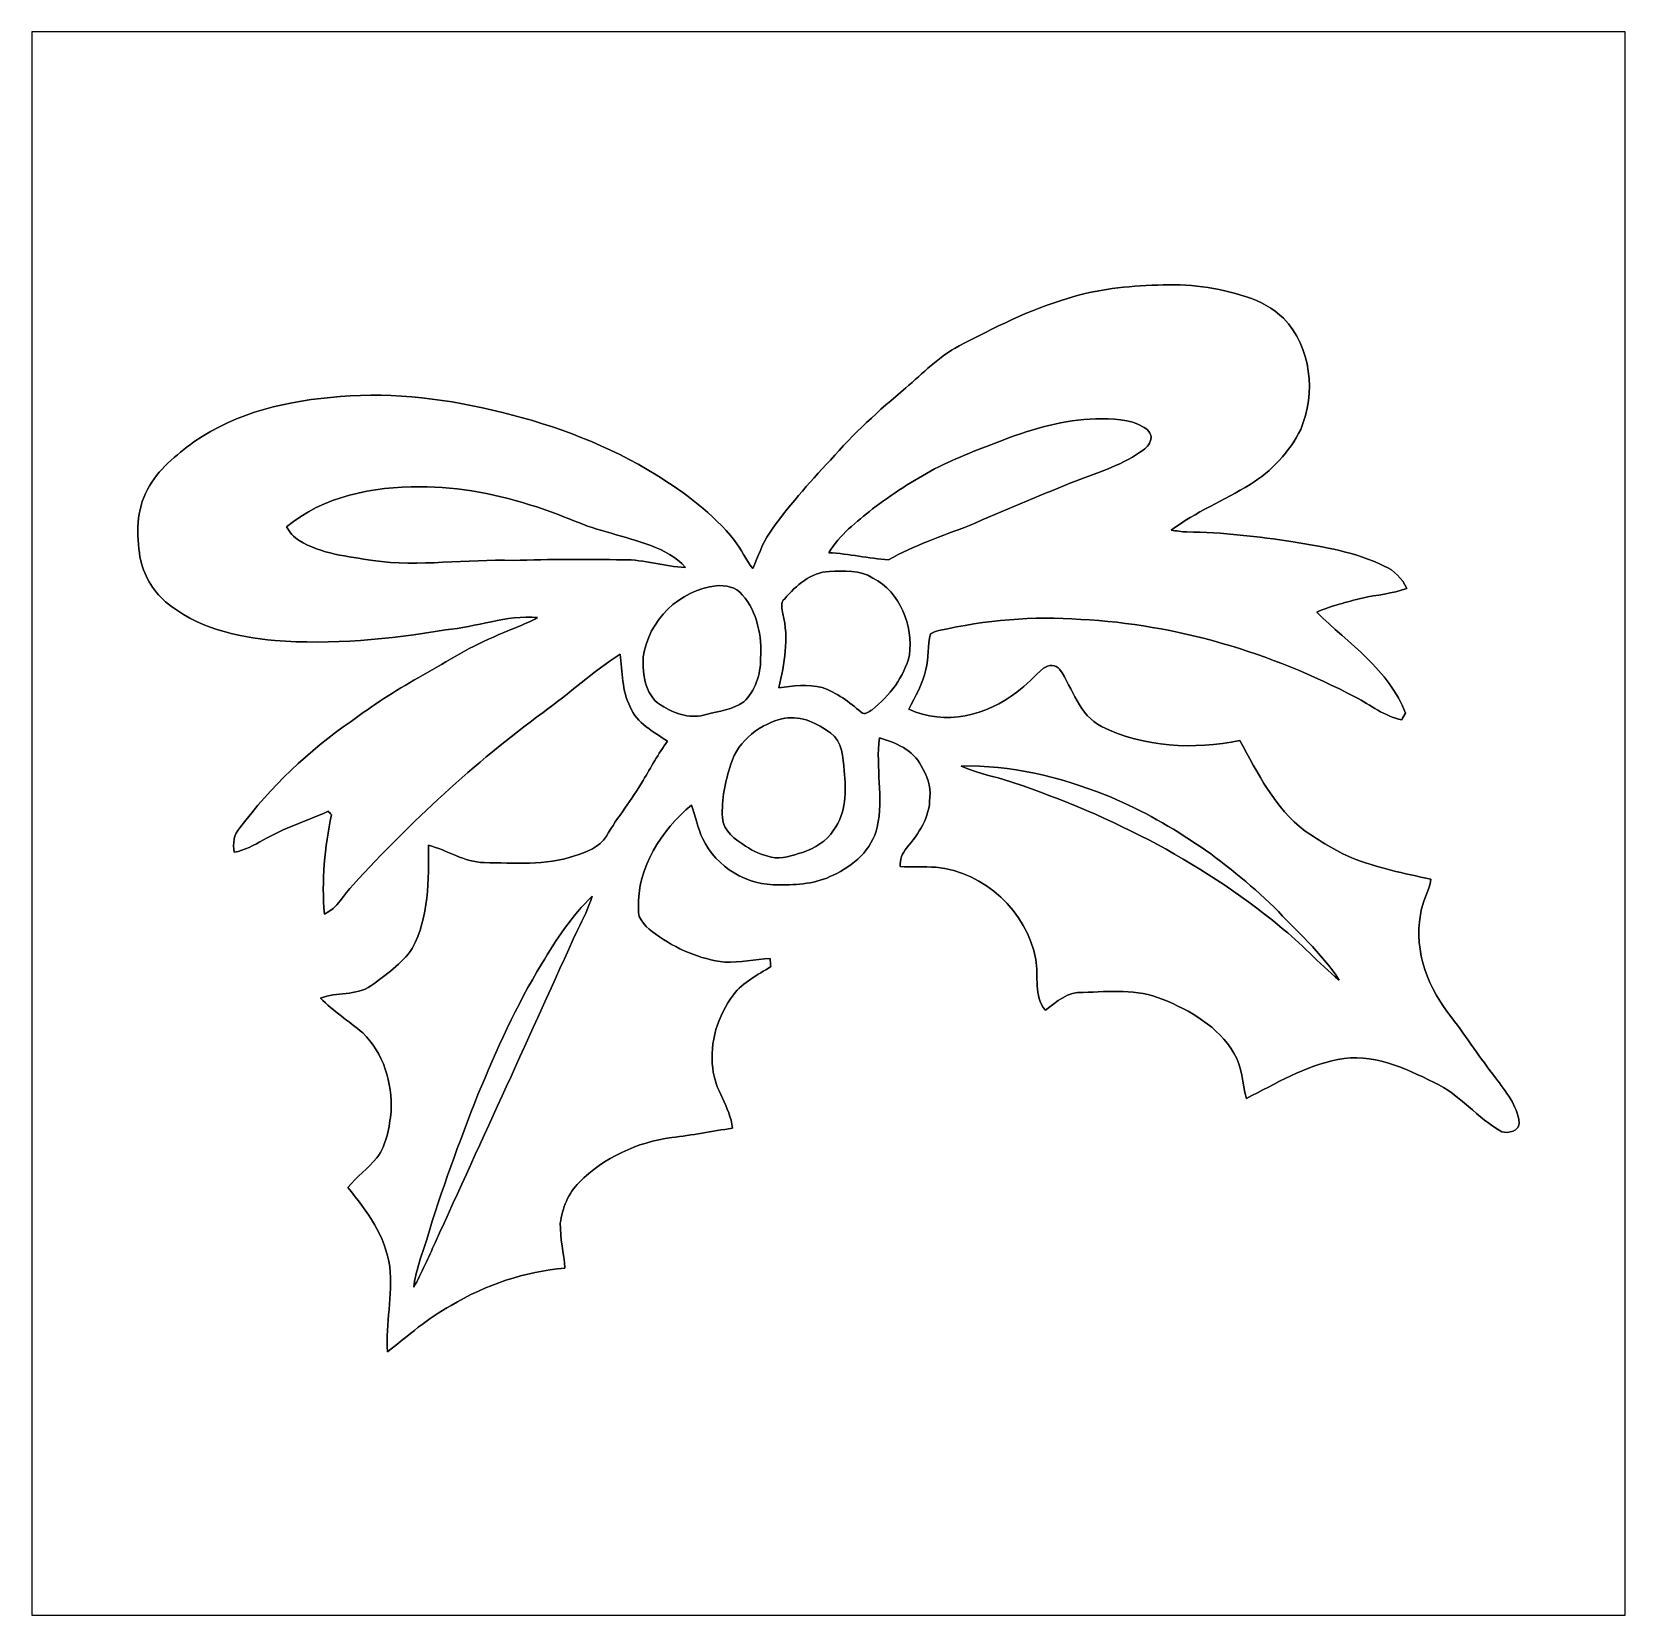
# Model space of a CAD drawing. Header units: centimetres. Extents: x -16.8 to 16.8, y -16.7 to 16.7.
import ezdxf

# ---------------------------------------------------------------- set-up
doc = ezdxf.new("R2010")
doc.units = ezdxf.units.CM
doc.header["$MEASUREMENT"] = 0
doc.layers.add('Layer 1', color=7, linetype='Continuous')

msp = doc.modelspace()

# ---------------------------------------------------------------- linework, layer by layer
at = {"layer": 'Layer 1', "color": 7}
for points, knots in [([(-16.77458, 16.66875), (-16.77458, 16.66875), (16.77458, 16.66875), (16.77458, 16.66875), (16.77458, 16.66875), (16.77458, 16.66875), (16.77458, -16.66875), (16.77458, -16.66875), (16.77458, -16.66875), (16.77458, -16.66875), (-16.77458, -16.66875), (-16.77458, -16.66875), (-16.77458, -16.66875), (-16.77458, -16.66875), (-16.77458, 16.66875), (-16.77458, 16.66875), (-16.77458, 16.66875), (-16.77458, 16.66875), (-16.77458, 16.66875), (-16.77458, 16.66875)], [0, 0, 0, 0, 0.16666667, 0.16666667, 0.16666667, 0.16666667, 0.33333333, 0.33333333, 0.33333333, 0.33333333, 0.5, 0.5, 0.5, 0.5, 0.66666667, 0.66666667, 0.66666667, 0.66666667, 1, 1, 1, 1]), ([(5.02991, 11.05323), (4.22981, 10.81899), (3.48474, 10.43834), (2.74849, 10.05522), (2.74849, 10.05522), (2.32269, 9.83015), (1.98684, 9.48055), (1.62489, 9.17081), (1.62489, 9.17081), (1.06362, 8.70021), (0.52035, 8.2042), (0.03916, 7.65104), (0.03916, 7.65104), (-0.41557, 7.16174), (-0.86572, 6.66433), (-1.24389, 6.11258), (-1.24389, 6.11258), (-1.40229, 5.88574), (-1.47743, 5.61799), (-1.59456, 5.37069), (-1.59456, 5.37069), (-1.74343, 5.55272), (-1.83233, 5.77674), (-1.97944, 5.96053), (-1.97944, 5.96053), (-2.43099, 6.52462), (-3.02084, 6.96031), (-3.62726, 7.34413), (-3.62726, 7.34413), (-4.62633, 7.95267), (-5.73123, 8.37741), (-6.86541, 8.65505), (-6.86541, 8.65505), (-7.97983, 8.9348), (-9.13624, 9.08403), (-10.28524, 8.98807), (-10.28524, 8.98807), (-11.3605, 8.91328), (-12.46611, 8.66069), (-13.36146, 8.03416), (-13.36146, 8.03416), (-13.73505, 7.75406), (-14.12346, 7.45984), (-14.33971, 7.03404), (-14.33971, 7.03404), (-14.57854, 6.60012), (-14.57325, 6.08295), (-14.49846, 5.6067), (-14.49846, 5.6067), (-14.42297, 5.24792), (-14.24481, 4.90467), (-13.95836, 4.66901), (-13.95836, 4.66901), (-13.32195, 4.12821), (-12.47599, 3.92324), (-11.66107, 3.85304), (-11.66107, 3.85304), (-10.45774, 3.76132), (-9.24983, 3.87879), (-8.06274, 4.0767), (-8.06274, 4.0767), (-7.41221, 4.13067), (-6.78603, 4.39596), (-6.12669, 4.33529), (-6.12669, 4.33529), (-6.42479, 4.17301), (-6.7504, 4.06929), (-7.05626, 3.92324), (-7.05626, 3.92324), (-7.61294, 3.69429), (-8.11424, 3.35633), (-8.63953, 3.06705), (-8.63953, 3.06705), (-9.12989, 2.79294), (-9.59944, 2.48356), (-10.05099, 2.15018), (-10.05099, 2.15018), (-10.94705, 1.53635), (-11.74291, 0.77576), (-12.39449, -0.09278), (-12.39449, -0.09278), (-12.53278, -0.22895), (-12.54125, -0.42651), (-12.5162, -0.60572), (-12.5162, -0.60572), (-12.29395, -0.56303), (-12.09252, -0.45896), (-11.89955, -0.34608), (-11.89955, -0.34608), (-11.46845, -0.09384), (-10.98691, 0.04692), (-10.53641, 0.25788), (-10.53641, 0.25788), (-10.51313, 0.23424), (-10.48985, 0.21026), (-10.46621, 0.18591), (-10.46621, 0.18591), (-10.61014, -0.5013), (-10.67682, -1.2065), (-10.61508, -1.90818), (-10.61508, -1.90818), (-10.34239, -1.78259), (-10.20798, -1.49013), (-10.00443, -1.28446), (-10.00443, -1.28446), (-8.78699, 0.04092), (-7.46442, 1.276), (-6.00922, 2.33786), (-6.00922, 2.33786), (-5.46065, 2.7365), (-4.95794, 3.19723), (-4.38714, 3.56517), (-4.38714, 3.56517), (-4.33458, 3.19264), (-4.35434, 2.79506), (-4.17618, 2.45357), (-4.17618, 2.45357), (-4.03648, 2.10855), (-3.68159, 1.93322), (-3.39302, 1.73143), (-3.39302, 1.73143), (-3.58352, 1.46897), (-3.73803, 1.18392), (-3.90349, 0.90593), (-3.90349, 0.90593), (-4.13844, 0.5013), (-4.44041, 0.14041), (-4.67536, -0.26458), (-4.67536, -0.26458), (-4.81859, -0.50694), (-5.09905, -0.59443), (-5.34846, -0.68333), (-5.34846, -0.68333), (-5.96053, -0.88583), (-6.61529, -0.83538), (-7.24923, -0.82233), (-7.24923, -0.82233), (-7.66974, -0.8195), (-8.02534, -0.55845), (-8.42328, -0.45826), (-8.42328, -0.45826), (-8.41622, -1.19204), (-8.41058, -1.96568), (-8.76371, -2.63243), (-8.76371, -2.63243), (-8.99054, -2.95592), (-9.32074, -3.18805), (-9.63507, -3.41877), (-9.63507, -3.41877), (-9.95151, -3.63537), (-10.35579, -3.53942), (-10.69693, -3.677), (-10.69693, -3.677), (-10.4267, -3.95182), (-10.09932, -4.16031), (-9.80793, -4.41113), (-9.80793, -4.41113), (-9.36766, -4.83094), (-9.18104, -5.46488), (-9.21138, -6.06107), (-9.21138, -6.06107), (-9.24631, -6.39974), (-9.29993, -6.75605), (-9.50771, -7.03792), (-9.50771, -7.03792), (-9.69539, -7.26369), (-9.93493, -7.44008), (-10.12225, -7.66692), (-10.12225, -7.66692), (-9.71832, -8.15305), (-9.32709, -8.69386), (-9.2396, -9.33626), (-9.2396, -9.33626), (-9.16975, -9.93387), (-9.32886, -10.52689), (-9.28758, -11.12555), (-9.28758, -11.12555), (-8.85155, -10.78724), (-8.43844, -10.41082), (-7.94773, -10.14942), (-7.94773, -10.14942), (-7.21995, -9.71268), (-6.39657, -9.43116), (-5.54849, -9.36484), (-5.54849, -9.36484), (-5.57248, -9.0484), (-5.65644, -8.73725), (-5.64691, -8.41869), (-5.64691, -8.41869), (-5.60599, -8.10119), (-5.48111, -7.78369), (-5.24828, -7.55791), (-5.24828, -7.55791), (-4.73181, -7.03439), (-4.02625, -6.70877), (-3.29988, -6.61388), (-3.29988, -6.61388), (-2.87302, -6.56167), (-2.44969, -6.483), (-2.02494, -6.41421), (-2.02494, -6.41421), (-2.06446, -5.96089), (-2.40242, -5.60634), (-2.43664, -5.15408), (-2.43664, -5.15408), (-2.51001, -4.60551), (-2.32974, -4.04601), (-2.00096, -3.60821), (-2.00096, -3.60821), (-1.80093, -3.33798), (-1.48943, -3.19158), (-1.21497, -3.01237), (-1.21497, -3.01237), (-1.22061, -2.95522), (-1.2259, -2.89807), (-1.23155, -2.84162), (-1.23155, -2.84162), (-1.5494, -2.85538), (-1.86302, -2.92876), (-2.18158, -2.92312), (-2.18158, -2.92312), (-2.70651, -2.85679), (-3.20957, -2.63878), (-3.63855, -2.33257), (-3.63855, -2.33257), (-3.81459, -2.19957), (-4.03366, -2.03412), (-4.00226, -1.78082), (-4.00226, -1.78082), (-4.02802, -0.92569), (-3.51861, -0.14605), (-2.88749, 0.38911), (-2.88749, 0.38911), (-2.79576, 0.15628), (-2.75802, -0.0956), (-2.64936, -0.32209), (-2.64936, -0.32209), (-2.3622, -0.91793), (-1.70462, -1.31974), (-1.04105, -1.28905), (-1.04105, -1.28905), (-0.65546, -1.30034), (-0.25294, -1.26718), (0.09525, -1.08691), (0.09525, -1.08691), (0.52493, -0.89747), (0.91581, -0.54681), (1.02658, -0.0762), (1.02658, -0.0762), (1.16205, 0.54187), (0.99025, 1.17863), (1.07209, 1.80305), (1.07209, 1.80305), (1.41358, 1.70533), (1.78223, 1.54869), (1.95298, 1.21426), (1.95298, 1.21426), (2.07327, 1.01529), (2.16429, 0.78564), (2.13113, 0.54786), (2.13113, 0.54786), (2.14066, 0.13476), (1.89724, -0.21414), (1.64571, -0.51611), (1.64571, -0.51611), (1.54975, -0.62265), (1.5053, -0.76306), (1.50989, -0.90523), (1.50989, -0.90523), (1.75966, -0.92251), (2.00978, -0.90488), (2.25989, -0.92146), (2.25989, -0.92146), (3.28401, -1.02094), (4.17936, -1.85279), (4.36598, -2.86244), (4.36598, -2.86244), (4.42277, -3.21592), (4.31765, -3.63079), (4.566, -3.92889), (4.566, -3.92889), (4.81083, -3.76167), (5.0359, -3.5246), (5.36257, -3.55671), (5.36257, -3.55671), (5.91679, -3.53836), (6.50275, -3.47804), (7.02733, -3.69888), (7.02733, -3.69888), (7.61541, -3.93383), (8.20491, -4.27567), (8.53722, -4.83517), (8.53722, -4.83517), (8.71396, -5.12269), (8.71361, -5.46982), (8.79828, -5.78803), (8.79828, -5.78803), (9.42411, -5.48146), (10.02912, -5.09834), (10.72656, -4.97205), (10.72656, -4.97205), (11.44023, -4.81436), (12.12779, -5.1502), (12.75292, -5.45112), (12.75292, -5.45112), (13.29302, -5.70724), (13.66026, -6.20571), (14.17955, -6.49146), (14.17955, -6.49146), (14.3062, -6.53239), (14.55561, -6.47771), (14.54538, -6.30167), (14.54538, -6.30167), (14.50375, -5.93443), (14.25504, -5.64233), (14.0462, -5.35552), (14.0462, -5.35552), (13.7227, -4.94559), (13.44366, -4.50286), (13.12474, -4.09011), (13.12474, -4.09011), (12.64356, -3.48827), (12.31724, -2.70193), (12.46576, -1.92158), (12.46576, -1.92158), (12.49292, -1.6577), (12.64602, -1.43193), (12.68554, -1.17158), (12.68554, -1.17158), (12.1225, -1.05728), (11.55947, -0.92851), (11.02078, -0.72602), (11.02078, -0.72602), (10.67188, -0.57644), (10.34909, -0.37042), (10.03582, -0.15804), (10.03582, -0.15804), (9.39271, 0.3235), (9.04099, 1.06362), (8.66034, 1.74801), (8.66034, 1.74801), (7.69161, 1.55328), (6.64245, 1.59949), (5.74604, 2.04294), (5.74604, 2.04294), (5.27614, 2.28247), (5.14738, 2.84374), (4.86763, 3.24626), (4.86763, 3.24626), (4.78825, 3.3528), (4.62456, 3.35104), (4.52896, 3.26778), (4.52896, 3.26778), (4.3367, 3.10762), (4.17054, 2.91782), (3.96875, 2.7686), (3.96875, 2.7686), (3.33728, 2.27542), (2.44722, 2.04788), (1.69298, 2.40665), (1.69298, 2.40665), (1.82316, 2.6797), (1.99355, 2.9404), (2.04964, 3.24238), (2.04964, 3.24238), (2.11737, 3.48756), (2.07433, 3.74932), (2.14736, 3.99203), (2.14736, 3.99203), (2.19745, 4.0326), (2.26236, 4.04636), (2.32375, 4.06224), (2.32375, 4.06224), (3.30306, 4.28025), (4.31236, 4.37409), (5.31424, 4.29789), (5.31424, 4.29789), (7.33249, 4.19382), (9.30945, 3.6001), (11.09345, 2.6603), (11.09345, 2.6603), (11.41589, 2.49696), (11.70552, 2.25354), (12.06959, 2.18546), (12.06959, 2.18546), (12.0964, 2.23132), (12.12356, 2.27718), (12.15143, 2.32269), (12.15143, 2.32269), (11.80606, 3.23709), (10.94493, 3.78601), (10.28347, 4.44923), (10.28347, 4.44923), (10.58651, 4.58893), (10.91424, 4.66161), (11.23562, 4.74627), (11.23562, 4.74627), (11.54889, 4.81471), (11.87309, 4.83658), (12.17542, 4.95124), (12.17542, 4.95124), (12.08334, 5.16361), (11.91331, 5.3273), (11.70164, 5.42114), (11.70164, 5.42114), (11.10262, 5.71359), (10.43517, 5.82189), (9.78429, 5.93407), (9.78429, 5.93407), (9.0424, 6.03814), (8.29663, 6.13375), (7.54662, 6.13974), (7.54662, 6.13974), (7.4362, 6.1401), (7.31873, 6.16444), (7.21289, 6.17573), (7.21289, 6.17573), (7.73007, 6.55602), (8.33014, 6.80544), (8.87659, 7.13916), (8.87659, 7.13916), (9.3285, 7.41927), (9.70668, 7.81967), (9.94234, 8.29769), (9.94234, 8.29769), (10.26795, 9.05686), (10.166, 10.03053), (9.57933, 10.63766), (9.57933, 10.63766), (9.35884, 10.84721), (9.08861, 11.00279), (8.79863, 11.09274), (8.79863, 11.09274), (8.19785, 11.28712), (7.56179, 11.36756), (6.93138, 11.33863), (6.93138, 11.33863), (6.29073, 11.31358), (5.64197, 11.25573), (5.02991, 11.05323)], [0, 0, 0, 0, 0.00900901, 0.00900901, 0.00900901, 0.00900901, 0.01801802, 0.01801802, 0.01801802, 0.01801802, 0.02702703, 0.02702703, 0.02702703, 0.02702703, 0.03603604, 0.03603604, 0.03603604, 0.03603604, 0.04504505, 0.04504505, 0.04504505, 0.04504505, 0.05405405, 0.05405405, 0.05405405, 0.05405405, 0.06306306, 0.06306306, 0.06306306, 0.06306306, 0.07207207, 0.07207207, 0.07207207, 0.07207207, 0.08108108, 0.08108108, 0.08108108, 0.08108108, 0.09009009, 0.09009009, 0.09009009, 0.09009009, 0.0990991, 0.0990991, 0.0990991, 0.0990991, 0.10810811, 0.10810811, 0.10810811, 0.10810811, 0.11711712, 0.11711712, 0.11711712, 0.11711712, 0.12612613, 0.12612613, 0.12612613, 0.12612613, 0.13513514, 0.13513514, 0.13513514, 0.13513514, 0.14414414, 0.14414414, 0.14414414, 0.14414414, 0.15315315, 0.15315315, 0.15315315, 0.15315315, 0.16216216, 0.16216216, 0.16216216, 0.16216216, 0.17117117, 0.17117117, 0.17117117, 0.17117117, 0.18018018, 0.18018018, 0.18018018, 0.18018018, 0.18918919, 0.18918919, 0.18918919, 0.18918919, 0.1981982, 0.1981982, 0.1981982, 0.1981982, 0.20720721, 0.20720721, 0.20720721, 0.20720721, 0.21621622, 0.21621622, 0.21621622, 0.21621622, 0.22522523, 0.22522523, 0.22522523, 0.22522523, 0.23423423, 0.23423423, 0.23423423, 0.23423423, 0.24324324, 0.24324324, 0.24324324, 0.24324324, 0.25225225, 0.25225225, 0.25225225, 0.25225225, 0.26126126, 0.26126126, 0.26126126, 0.26126126, 0.27027027, 0.27027027, 0.27027027, 0.27027027, 0.27927928, 0.27927928, 0.27927928, 0.27927928, 0.28828829, 0.28828829, 0.28828829, 0.28828829, 0.2972973, 0.2972973, 0.2972973, 0.2972973, 0.30630631, 0.30630631, 0.30630631, 0.30630631, 0.31531532, 0.31531532, 0.31531532, 0.31531532, 0.32432432, 0.32432432, 0.32432432, 0.32432432, 0.33333333, 0.33333333, 0.33333333, 0.33333333, 0.34234234, 0.34234234, 0.34234234, 0.34234234, 0.35135135, 0.35135135, 0.35135135, 0.35135135, 0.36036036, 0.36036036, 0.36036036, 0.36036036, 0.36936937, 0.36936937, 0.36936937, 0.36936937, 0.37837838, 0.37837838, 0.37837838, 0.37837838, 0.38738739, 0.38738739, 0.38738739, 0.38738739, 0.3963964, 0.3963964, 0.3963964, 0.3963964, 0.40540541, 0.40540541, 0.40540541, 0.40540541, 0.41441441, 0.41441441, 0.41441441, 0.41441441, 0.42342342, 0.42342342, 0.42342342, 0.42342342, 0.43243243, 0.43243243, 0.43243243, 0.43243243, 0.44144144, 0.44144144, 0.44144144, 0.44144144, 0.45045045, 0.45045045, 0.45045045, 0.45045045, 0.45945946, 0.45945946, 0.45945946, 0.45945946, 0.46846847, 0.46846847, 0.46846847, 0.46846847, 0.47747748, 0.47747748, 0.47747748, 0.47747748, 0.48648649, 0.48648649, 0.48648649, 0.48648649, 0.4954955, 0.4954955, 0.4954955, 0.4954955, 0.5045045, 0.5045045, 0.5045045, 0.5045045, 0.51351351, 0.51351351, 0.51351351, 0.51351351, 0.52252252, 0.52252252, 0.52252252, 0.52252252, 0.53153153, 0.53153153, 0.53153153, 0.53153153, 0.54054054, 0.54054054, 0.54054054, 0.54054054, 0.54954955, 0.54954955, 0.54954955, 0.54954955, 0.55855856, 0.55855856, 0.55855856, 0.55855856, 0.56756757, 0.56756757, 0.56756757, 0.56756757, 0.57657658, 0.57657658, 0.57657658, 0.57657658, 0.58558559, 0.58558559, 0.58558559, 0.58558559, 0.59459459, 0.59459459, 0.59459459, 0.59459459, 0.6036036, 0.6036036, 0.6036036, 0.6036036, 0.61261261, 0.61261261, 0.61261261, 0.61261261, 0.62162162, 0.62162162, 0.62162162, 0.62162162, 0.63063063, 0.63063063, 0.63063063, 0.63063063, 0.63963964, 0.63963964, 0.63963964, 0.63963964, 0.64864865, 0.64864865, 0.64864865, 0.64864865, 0.65765766, 0.65765766, 0.65765766, 0.65765766, 0.66666667, 0.66666667, 0.66666667, 0.66666667, 0.67567568, 0.67567568, 0.67567568, 0.67567568, 0.68468468, 0.68468468, 0.68468468, 0.68468468, 0.69369369, 0.69369369, 0.69369369, 0.69369369, 0.7027027, 0.7027027, 0.7027027, 0.7027027, 0.71171171, 0.71171171, 0.71171171, 0.71171171, 0.72072072, 0.72072072, 0.72072072, 0.72072072, 0.72972973, 0.72972973, 0.72972973, 0.72972973, 0.73873874, 0.73873874, 0.73873874, 0.73873874, 0.74774775, 0.74774775, 0.74774775, 0.74774775, 0.75675676, 0.75675676, 0.75675676, 0.75675676, 0.76576577, 0.76576577, 0.76576577, 0.76576577, 0.77477477, 0.77477477, 0.77477477, 0.77477477, 0.78378378, 0.78378378, 0.78378378, 0.78378378, 0.79279279, 0.79279279, 0.79279279, 0.79279279, 0.8018018, 0.8018018, 0.8018018, 0.8018018, 0.81081081, 0.81081081, 0.81081081, 0.81081081, 0.81981982, 0.81981982, 0.81981982, 0.81981982, 0.82882883, 0.82882883, 0.82882883, 0.82882883, 0.83783784, 0.83783784, 0.83783784, 0.83783784, 0.84684685, 0.84684685, 0.84684685, 0.84684685, 0.85585586, 0.85585586, 0.85585586, 0.85585586, 0.86486486, 0.86486486, 0.86486486, 0.86486486, 0.87387387, 0.87387387, 0.87387387, 0.87387387, 0.88288288, 0.88288288, 0.88288288, 0.88288288, 0.89189189, 0.89189189, 0.89189189, 0.89189189, 0.9009009, 0.9009009, 0.9009009, 0.9009009, 0.90990991, 0.90990991, 0.90990991, 0.90990991, 0.91891892, 0.91891892, 0.91891892, 0.91891892, 0.92792793, 0.92792793, 0.92792793, 0.92792793, 0.93693694, 0.93693694, 0.93693694, 0.93693694, 0.94594595, 0.94594595, 0.94594595, 0.94594595, 0.95495495, 0.95495495, 0.95495495, 0.95495495, 0.96396396, 0.96396396, 0.96396396, 0.96396396, 0.97297297, 0.97297297, 0.97297297, 0.97297297, 0.98198198, 0.98198198, 0.98198198, 0.98198198, 1, 1, 1, 1]), ([(3.69464, 8.08143), (4.31377, 8.31603), (4.9597, 8.50582), (5.62645, 8.51994), (5.62645, 8.51994), (5.96971, 8.52417), (6.34259, 8.5284), (6.64527, 8.33931), (6.64527, 8.33931), (6.74864, 8.28463), (6.82942, 8.1661), (6.77439, 8.04192), (6.77439, 8.04192), (6.73453, 7.94773), (6.65374, 7.87894), (6.57049, 7.8232), (6.57049, 7.8232), (6.12528, 7.51911), (5.60211, 7.36671), (5.10505, 7.17127), (5.10505, 7.17127), (4.38891, 6.88199), (3.67489, 6.58777), (2.96898, 6.27451), (2.96898, 6.27451), (2.39219, 6.05508), (1.80693, 5.85329), (1.26506, 5.55484), (1.26506, 5.55484), (0.84526, 5.57636), (0.42898, 5.68113), (0.00529, 5.70124), (0.00529, 5.70124), (0.22966, 6.08083), (0.59055, 6.34929), (0.92639, 6.6234), (0.92639, 6.6234), (1.33809, 6.93843), (1.77835, 7.21572), (2.23097, 7.46795), (2.23097, 7.46795), (2.70334, 7.70749), (3.20181, 7.88987), (3.69464, 8.08143)], [0, 0, 0, 0, 0.08333333, 0.08333333, 0.08333333, 0.08333333, 0.16666667, 0.16666667, 0.16666667, 0.16666667, 0.25, 0.25, 0.25, 0.25, 0.33333333, 0.33333333, 0.33333333, 0.33333333, 0.41666667, 0.41666667, 0.41666667, 0.41666667, 0.5, 0.5, 0.5, 0.5, 0.58333333, 0.58333333, 0.58333333, 0.58333333, 0.66666667, 0.66666667, 0.66666667, 0.66666667, 0.75, 0.75, 0.75, 0.75, 0.83333333, 0.83333333, 0.83333333, 0.83333333, 1, 1, 1, 1]), ([(-11.41307, 6.24417), (-10.63413, 6.89046), (-9.59344, 7.10001), (-8.6046, 7.08625), (-8.6046, 7.08625), (-7.7664, 7.10353), (-6.93773, 6.92397), (-6.14468, 6.66574), (-6.14468, 6.66574), (-5.6134, 6.50134), (-5.11739, 6.23852), (-4.57306, 6.11329), (-4.57306, 6.11329), (-4.03543, 5.93654), (-3.41242, 5.83494), (-3.01413, 5.39291), (-3.01413, 5.39291), (-3.45475, 5.40632), (-3.87809, 5.55907), (-4.32082, 5.55308), (-4.32082, 5.55308), (-5.09341, 5.56295), (-5.86669, 5.56366), (-6.63893, 5.54038), (-6.63893, 5.54038), (-7.62423, 5.57177), (-8.61131, 5.40067), (-9.5945, 5.53649), (-9.5945, 5.53649), (-10.12084, 5.62434), (-10.68246, 5.67302), (-11.14672, 5.96124), (-11.14672, 5.96124), (-11.26031, 6.02827), (-11.34569, 6.13269), (-11.41307, 6.24417)], [0, 0, 0, 0, 0.1, 0.1, 0.1, 0.1, 0.2, 0.2, 0.2, 0.2, 0.3, 0.3, 0.3, 0.3, 0.4, 0.4, 0.4, 0.4, 0.5, 0.5, 0.5, 0.5, 0.6, 0.6, 0.6, 0.6, 0.7, 0.7, 0.7, 0.7, 0.8, 0.8, 0.8, 0.8, 1, 1, 1, 1]), ([(-0.92251, 4.73251), (-0.68404, 5.01156), (-0.36936, 5.29202), (0.01799, 5.30613), (0.01799, 5.30613), (0.3235, 5.31601), (0.6664, 5.3467), (0.93557, 5.1689), (0.93557, 5.1689), (1.51236, 4.8701), (1.77941, 4.17089), (1.70392, 3.55), (1.70392, 3.55), (1.59667, 3.08469), (1.28658, 2.68746), (0.91652, 2.39677), (0.91652, 2.39677), (0.85302, 2.35021), (0.762, 2.27718), (0.68686, 2.34527), (0.68686, 2.34527), (0.4378, 2.55305), (0.17674, 2.76049), (-0.13617, 2.86244), (-0.13617, 2.86244), (-0.43533, 2.9464), (-0.74648, 2.89172), (-1.0481, 2.85891), (-1.0481, 2.85891), (-0.92604, 3.36479), (-0.8322, 3.89643), (-0.95814, 4.41149), (-0.95814, 4.41149), (-0.9779, 4.51908), (-1.02447, 4.64891), (-0.92251, 4.73251)], [0, 0, 0, 0, 0.1, 0.1, 0.1, 0.1, 0.2, 0.2, 0.2, 0.2, 0.3, 0.3, 0.3, 0.3, 0.4, 0.4, 0.4, 0.4, 0.5, 0.5, 0.5, 0.5, 0.6, 0.6, 0.6, 0.6, 0.7, 0.7, 0.7, 0.7, 0.8, 0.8, 0.8, 0.8, 1, 1, 1, 1]), ([(-2.36714, 5.00486), (-2.17064, 5.02391), (-1.94486, 4.9784), (-1.81539, 4.81753), (-1.81539, 4.81753), (-1.49613, 4.45241), (-1.40123, 3.94617), (-1.4284, 3.47451), (-1.4284, 3.47451), (-1.42875, 3.14149), (-1.53952, 2.79365), (-1.78435, 2.55976), (-1.78435, 2.55976), (-2.01824, 2.40101), (-2.30576, 2.36467), (-2.57422, 2.29588), (-2.57422, 2.29588), (-2.87867, 2.19675), (-3.20746, 2.29658), (-3.47063, 2.45816), (-3.47063, 2.45816), (-3.85163, 2.64866), (-3.92536, 3.12914), (-3.89996, 3.5112), (-3.89996, 3.5112), (-3.79624, 4.27284), (-3.13126, 4.9216), (-2.36714, 5.00486)], [0, 0, 0, 0, 0.125, 0.125, 0.125, 0.125, 0.25, 0.25, 0.25, 0.25, 0.375, 0.375, 0.375, 0.375, 0.5, 0.5, 0.5, 0.5, 0.625, 0.625, 0.625, 0.625, 0.75, 0.75, 0.75, 0.75, 1, 1, 1, 1]), ([(-0.91828, 2.21791), (-0.57326, 2.27224), (-0.23001, 2.10891), (0.04092, 1.90888), (0.04092, 1.90888), (0.29175, 1.72649), (0.30656, 1.391), (0.33055, 1.11054), (0.33055, 1.11054), (0.37324, 0.68968), (0.37747, 0.21343), (0.10654, -0.13899), (0.10654, -0.13899), (-0.03528, -0.37994), (-0.29598, -0.51894), (-0.55069, -0.61066), (-0.55069, -0.61066), (-0.75953, -0.67522), (-0.98354, -0.74859), (-1.20509, -0.71049), (-1.20509, -0.71049), (-1.39559, -0.65899), (-1.58291, -0.58949), (-1.74449, -0.47484), (-1.74449, -0.47484), (-1.96533, -0.33373), (-2.21615, -0.16369), (-2.23485, 0.12665), (-2.23485, 0.12665), (-2.25284, 0.50871), (-2.17417, 0.88724), (-2.05458, 1.24778), (-2.05458, 1.24778), (-1.90782, 1.75719), (-1.42169, 2.11173), (-0.91828, 2.21791)], [0, 0, 0, 0, 0.1, 0.1, 0.1, 0.1, 0.2, 0.2, 0.2, 0.2, 0.3, 0.3, 0.3, 0.3, 0.4, 0.4, 0.4, 0.4, 0.5, 0.5, 0.5, 0.5, 0.6, 0.6, 0.6, 0.6, 0.7, 0.7, 0.7, 0.7, 0.8, 0.8, 0.8, 0.8, 1, 1, 1, 1]), ([(2.79047, 1.20968), (3.83364, 1.2386), (4.86092, 0.9779), (5.82754, 0.60607), (5.82754, 0.60607), (7.15327, 0.05997), (8.35413, -0.77011), (9.38459, -1.76318), (9.38459, -1.76318), (9.85273, -2.26272), (10.37802, -2.71639), (10.75196, -3.296), (10.75196, -3.296), (10.32051, -2.93934), (9.94622, -2.51813), (9.50701, -2.16994), (9.50701, -2.16994), (7.7978, -0.75883), (5.78485, 0.24941), (3.68229, 0.92816), (3.68229, 0.92816), (3.38173, 1.01071), (3.07587, 1.08162), (2.79047, 1.20968)], [0, 0, 0, 0, 0.14285714, 0.14285714, 0.14285714, 0.14285714, 0.28571429, 0.28571429, 0.28571429, 0.28571429, 0.42857143, 0.42857143, 0.42857143, 0.42857143, 0.57142857, 0.57142857, 0.57142857, 0.57142857, 0.71428571, 0.71428571, 0.71428571, 0.71428571, 1, 1, 1, 1]), ([(-6.03991, -2.96086), (-5.74005, -2.44581), (-5.40314, -1.94733), (-4.97805, -1.52682), (-4.97805, -1.52682), (-5.04649, -1.77412), (-5.1689, -2.00131), (-5.28003, -2.23132), (-5.28003, -2.23132), (-6.27803, -4.43089), (-7.27851, -6.63011), (-8.28393, -8.8265), (-8.28393, -8.8265), (-8.42398, -9.14294), (-8.56262, -9.46115), (-8.73443, -9.76277), (-8.73443, -9.76277), (-8.68998, -9.41776), (-8.56827, -9.09073), (-8.46102, -8.76229), (-8.46102, -8.76229), (-8.15375, -7.72654), (-7.77663, -6.71301), (-7.38117, -5.70759), (-7.38117, -5.70759), (-6.98571, -4.7685), (-6.57719, -3.8294), (-6.03991, -2.96086)], [0, 0, 0, 0, 0.125, 0.125, 0.125, 0.125, 0.25, 0.25, 0.25, 0.25, 0.375, 0.375, 0.375, 0.375, 0.5, 0.5, 0.5, 0.5, 0.625, 0.625, 0.625, 0.625, 0.75, 0.75, 0.75, 0.75, 1, 1, 1, 1])]:
    msp.add_open_spline(points, degree=3, knots=knots, dxfattribs=at)
at = {"layer": 'Layer 1', "color": 251}
for points, knots in [([(5.02991, 11.05323), (5.64197, 11.25573), (6.29073, 11.31358), (6.93138, 11.33863), (6.93138, 11.33863), (7.56179, 11.36756), (8.19785, 11.28712), (8.79863, 11.09274), (8.79863, 11.09274), (9.08861, 11.00279), (9.35884, 10.84721), (9.57933, 10.63766), (9.57933, 10.63766), (10.166, 10.03053), (10.26795, 9.05686), (9.94234, 8.29769), (9.94234, 8.29769), (9.70668, 7.81967), (9.3285, 7.41927), (8.87659, 7.13916), (8.87659, 7.13916), (8.33014, 6.80544), (7.73007, 6.55602), (7.21289, 6.17573), (7.21289, 6.17573), (7.31873, 6.16444), (7.4362, 6.1401), (7.54662, 6.13974), (7.54662, 6.13974), (8.29663, 6.13375), (9.0424, 6.03814), (9.78429, 5.93407), (9.78429, 5.93407), (10.43517, 5.82189), (11.10262, 5.71359), (11.70164, 5.42114), (11.70164, 5.42114), (11.91331, 5.3273), (12.08334, 5.16361), (12.17542, 4.95124), (12.17542, 4.95124), (11.87309, 4.83658), (11.54889, 4.81471), (11.23562, 4.74627), (11.23562, 4.74627), (10.91424, 4.66161), (10.58651, 4.58893), (10.28347, 4.44923), (10.28347, 4.44923), (10.94493, 3.78601), (11.80606, 3.23709), (12.15143, 2.32269), (12.15143, 2.32269), (12.12356, 2.27718), (12.0964, 2.23132), (12.06959, 2.18546), (12.06959, 2.18546), (11.70552, 2.25354), (11.41589, 2.49696), (11.09345, 2.6603), (11.09345, 2.6603), (9.30945, 3.6001), (7.33249, 4.19382), (5.31424, 4.29789), (5.31424, 4.29789), (4.31236, 4.37409), (3.30306, 4.28025), (2.32375, 4.06224), (2.32375, 4.06224), (2.26236, 4.04636), (2.19745, 4.0326), (2.14736, 3.99203), (2.14736, 3.99203), (2.07433, 3.74932), (2.11737, 3.48756), (2.04964, 3.24238), (2.04964, 3.24238), (1.99355, 2.9404), (1.82316, 2.6797), (1.69298, 2.40665), (1.69298, 2.40665), (2.44722, 2.04788), (3.33728, 2.27542), (3.96875, 2.7686), (3.96875, 2.7686), (4.17054, 2.91782), (4.3367, 3.10762), (4.52896, 3.26778), (4.52896, 3.26778), (4.62456, 3.35104), (4.78825, 3.3528), (4.86763, 3.24626), (4.86763, 3.24626), (5.14738, 2.84374), (5.27614, 2.28247), (5.74604, 2.04294), (5.74604, 2.04294), (6.64245, 1.59949), (7.69161, 1.55328), (8.66034, 1.74801), (8.66034, 1.74801), (9.04099, 1.06362), (9.39271, 0.3235), (10.03582, -0.15804), (10.03582, -0.15804), (10.34909, -0.37042), (10.67188, -0.57644), (11.02078, -0.72602), (11.02078, -0.72602), (11.55947, -0.92851), (12.1225, -1.05728), (12.68554, -1.17158), (12.68554, -1.17158), (12.64602, -1.43193), (12.49292, -1.6577), (12.46576, -1.92158), (12.46576, -1.92158), (12.31724, -2.70193), (12.64356, -3.48827), (13.12474, -4.09011), (13.12474, -4.09011), (13.44366, -4.50286), (13.7227, -4.94559), (14.0462, -5.35552), (14.0462, -5.35552), (14.25504, -5.64233), (14.50375, -5.93443), (14.54538, -6.30167), (14.54538, -6.30167), (14.55561, -6.47771), (14.3062, -6.53239), (14.17955, -6.49146), (14.17955, -6.49146), (13.66026, -6.20571), (13.29302, -5.70724), (12.75292, -5.45112), (12.75292, -5.45112), (12.12779, -5.1502), (11.44023, -4.81436), (10.72656, -4.97205), (10.72656, -4.97205), (10.02912, -5.09834), (9.42411, -5.48146), (8.79828, -5.78803), (8.79828, -5.78803), (8.71361, -5.46982), (8.71396, -5.12269), (8.53722, -4.83517), (8.53722, -4.83517), (8.20491, -4.27567), (7.61541, -3.93383), (7.02733, -3.69888), (7.02733, -3.69888), (6.50275, -3.47804), (5.91679, -3.53836), (5.36257, -3.55671), (5.36257, -3.55671), (5.0359, -3.5246), (4.81083, -3.76167), (4.566, -3.92889), (4.566, -3.92889), (4.31765, -3.63079), (4.42277, -3.21592), (4.36598, -2.86244), (4.36598, -2.86244), (4.17936, -1.85279), (3.28401, -1.02094), (2.25989, -0.92146), (2.25989, -0.92146), (2.00978, -0.90488), (1.75966, -0.92251), (1.50989, -0.90523), (1.50989, -0.90523), (1.5053, -0.76306), (1.54975, -0.62265), (1.64571, -0.51611), (1.64571, -0.51611), (1.89724, -0.21414), (2.14066, 0.13476), (2.13113, 0.54786), (2.13113, 0.54786), (2.16429, 0.78564), (2.07327, 1.01529), (1.95298, 1.21426), (1.95298, 1.21426), (1.78223, 1.54869), (1.41358, 1.70533), (1.07209, 1.80305), (1.07209, 1.80305), (0.99025, 1.17863), (1.16205, 0.54187), (1.02658, -0.0762), (1.02658, -0.0762), (0.91581, -0.54681), (0.52493, -0.89747), (0.09525, -1.08691), (0.09525, -1.08691), (-0.25294, -1.26718), (-0.65546, -1.30034), (-1.04105, -1.28905), (-1.04105, -1.28905), (-1.70462, -1.31974), (-2.3622, -0.91793), (-2.64936, -0.32209), (-2.64936, -0.32209), (-2.75802, -0.0956), (-2.79576, 0.15628), (-2.88749, 0.38911), (-2.88749, 0.38911), (-3.51861, -0.14605), (-4.02802, -0.92569), (-4.00226, -1.78082), (-4.00226, -1.78082), (-4.03366, -2.03412), (-3.81459, -2.19957), (-3.63855, -2.33257), (-3.63855, -2.33257), (-3.20957, -2.63878), (-2.70651, -2.85679), (-2.18158, -2.92312), (-2.18158, -2.92312), (-1.86302, -2.92876), (-1.5494, -2.85538), (-1.23155, -2.84162), (-1.23155, -2.84162), (-1.2259, -2.89807), (-1.22061, -2.95522), (-1.21497, -3.01237), (-1.21497, -3.01237), (-1.48943, -3.19158), (-1.80093, -3.33798), (-2.00096, -3.60821), (-2.00096, -3.60821), (-2.32974, -4.04601), (-2.51001, -4.60551), (-2.43664, -5.15408), (-2.43664, -5.15408), (-2.40242, -5.60634), (-2.06446, -5.96089), (-2.02494, -6.41421), (-2.02494, -6.41421), (-2.44969, -6.483), (-2.87302, -6.56167), (-3.29988, -6.61388), (-3.29988, -6.61388), (-4.02625, -6.70877), (-4.73181, -7.03439), (-5.24828, -7.55791), (-5.24828, -7.55791), (-5.48111, -7.78369), (-5.60599, -8.10119), (-5.64691, -8.41869), (-5.64691, -8.41869), (-5.65644, -8.73725), (-5.57248, -9.0484), (-5.54849, -9.36484), (-5.54849, -9.36484), (-6.39657, -9.43116), (-7.21995, -9.71268), (-7.94773, -10.14942), (-7.94773, -10.14942), (-8.43844, -10.41082), (-8.85155, -10.78724), (-9.28758, -11.12555), (-9.28758, -11.12555), (-9.32886, -10.52689), (-9.16975, -9.93387), (-9.2396, -9.33626), (-9.2396, -9.33626), (-9.32709, -8.69386), (-9.71832, -8.15305), (-10.12225, -7.66692), (-10.12225, -7.66692), (-9.93493, -7.44008), (-9.69539, -7.26369), (-9.50771, -7.03792), (-9.50771, -7.03792), (-9.29993, -6.75605), (-9.24631, -6.39974), (-9.21138, -6.06107), (-9.21138, -6.06107), (-9.18104, -5.46488), (-9.36766, -4.83094), (-9.80793, -4.41113), (-9.80793, -4.41113), (-10.09932, -4.16031), (-10.4267, -3.95182), (-10.69693, -3.677), (-10.69693, -3.677), (-10.35579, -3.53942), (-9.95151, -3.63537), (-9.63507, -3.41877), (-9.63507, -3.41877), (-9.32074, -3.18805), (-8.99054, -2.95592), (-8.76371, -2.63243), (-8.76371, -2.63243), (-8.41058, -1.96568), (-8.41622, -1.19204), (-8.42328, -0.45826), (-8.42328, -0.45826), (-8.02534, -0.55845), (-7.66974, -0.8195), (-7.24923, -0.82233), (-7.24923, -0.82233), (-6.61529, -0.83538), (-5.96053, -0.88583), (-5.34846, -0.68333), (-5.34846, -0.68333), (-5.09905, -0.59443), (-4.81859, -0.50694), (-4.67536, -0.26458), (-4.67536, -0.26458), (-4.44041, 0.14041), (-4.13844, 0.5013), (-3.90349, 0.90593), (-3.90349, 0.90593), (-3.73803, 1.18392), (-3.58352, 1.46897), (-3.39302, 1.73143), (-3.39302, 1.73143), (-3.68159, 1.93322), (-4.03648, 2.10855), (-4.17618, 2.45357), (-4.17618, 2.45357), (-4.35434, 2.79506), (-4.33458, 3.19264), (-4.38714, 3.56517), (-4.38714, 3.56517), (-4.95794, 3.19723), (-5.46065, 2.7365), (-6.00922, 2.33786), (-6.00922, 2.33786), (-7.46442, 1.276), (-8.78699, 0.04092), (-10.00443, -1.28446), (-10.00443, -1.28446), (-10.20798, -1.49013), (-10.34239, -1.78259), (-10.61508, -1.90818), (-10.61508, -1.90818), (-10.67682, -1.2065), (-10.61014, -0.5013), (-10.46621, 0.18591), (-10.46621, 0.18591), (-10.48985, 0.21026), (-10.51313, 0.23424), (-10.53641, 0.25788), (-10.53641, 0.25788), (-10.98691, 0.04692), (-11.46845, -0.09384), (-11.89955, -0.34608), (-11.89955, -0.34608), (-12.09252, -0.45896), (-12.29395, -0.56303), (-12.5162, -0.60572), (-12.5162, -0.60572), (-12.54125, -0.42651), (-12.53278, -0.22895), (-12.39449, -0.09278), (-12.39449, -0.09278), (-11.74291, 0.77576), (-10.94705, 1.53635), (-10.05099, 2.15018), (-10.05099, 2.15018), (-9.59944, 2.48356), (-9.12989, 2.79294), (-8.63953, 3.06705), (-8.63953, 3.06705), (-8.11424, 3.35633), (-7.61294, 3.69429), (-7.05626, 3.92324), (-7.05626, 3.92324), (-6.7504, 4.06929), (-6.42479, 4.17301), (-6.12669, 4.33529), (-6.12669, 4.33529), (-6.78603, 4.39596), (-7.41221, 4.13067), (-8.06274, 4.0767), (-8.06274, 4.0767), (-9.24983, 3.87879), (-10.45774, 3.76132), (-11.66107, 3.85304), (-11.66107, 3.85304), (-12.47599, 3.92324), (-13.32195, 4.12821), (-13.95836, 4.66901), (-13.95836, 4.66901), (-14.24481, 4.90467), (-14.42297, 5.24792), (-14.49846, 5.6067), (-14.49846, 5.6067), (-14.57325, 6.08295), (-14.57854, 6.60012), (-14.33971, 7.03404), (-14.33971, 7.03404), (-14.12346, 7.45984), (-13.73505, 7.75406), (-13.36146, 8.03416), (-13.36146, 8.03416), (-12.46611, 8.66069), (-11.3605, 8.91328), (-10.28524, 8.98807), (-10.28524, 8.98807), (-9.13624, 9.08403), (-7.97983, 8.9348), (-6.86541, 8.65505), (-6.86541, 8.65505), (-5.73123, 8.37741), (-4.62633, 7.95267), (-3.62726, 7.34413), (-3.62726, 7.34413), (-3.02084, 6.96031), (-2.43099, 6.52462), (-1.97944, 5.96053), (-1.97944, 5.96053), (-1.83233, 5.77674), (-1.74343, 5.55272), (-1.59456, 5.37069), (-1.59456, 5.37069), (-1.47743, 5.61799), (-1.40229, 5.88574), (-1.24389, 6.11258), (-1.24389, 6.11258), (-0.86572, 6.66433), (-0.41557, 7.16174), (0.03916, 7.65104), (0.03916, 7.65104), (0.52035, 8.2042), (1.06362, 8.70021), (1.62489, 9.17081), (1.62489, 9.17081), (1.98684, 9.48055), (2.32269, 9.83015), (2.74849, 10.05522), (2.74849, 10.05522), (3.48474, 10.43834), (4.22981, 10.81899), (5.02991, 11.05323), (5.02991, 11.05323), (5.02991, 11.05323), (5.02991, 11.05323), (5.02991, 11.05323)], [0, 0, 0, 0, 0.00892857, 0.00892857, 0.00892857, 0.00892857, 0.01785714, 0.01785714, 0.01785714, 0.01785714, 0.02678571, 0.02678571, 0.02678571, 0.02678571, 0.03571429, 0.03571429, 0.03571429, 0.03571429, 0.04464286, 0.04464286, 0.04464286, 0.04464286, 0.05357143, 0.05357143, 0.05357143, 0.05357143, 0.0625, 0.0625, 0.0625, 0.0625, 0.07142857, 0.07142857, 0.07142857, 0.07142857, 0.08035714, 0.08035714, 0.08035714, 0.08035714, 0.08928571, 0.08928571, 0.08928571, 0.08928571, 0.09821429, 0.09821429, 0.09821429, 0.09821429, 0.10714286, 0.10714286, 0.10714286, 0.10714286, 0.11607143, 0.11607143, 0.11607143, 0.11607143, 0.125, 0.125, 0.125, 0.125, 0.13392857, 0.13392857, 0.13392857, 0.13392857, 0.14285714, 0.14285714, 0.14285714, 0.14285714, 0.15178571, 0.15178571, 0.15178571, 0.15178571, 0.16071429, 0.16071429, 0.16071429, 0.16071429, 0.16964286, 0.16964286, 0.16964286, 0.16964286, 0.17857143, 0.17857143, 0.17857143, 0.17857143, 0.1875, 0.1875, 0.1875, 0.1875, 0.19642857, 0.19642857, 0.19642857, 0.19642857, 0.20535714, 0.20535714, 0.20535714, 0.20535714, 0.21428571, 0.21428571, 0.21428571, 0.21428571, 0.22321429, 0.22321429, 0.22321429, 0.22321429, 0.23214286, 0.23214286, 0.23214286, 0.23214286, 0.24107143, 0.24107143, 0.24107143, 0.24107143, 0.25, 0.25, 0.25, 0.25, 0.25892857, 0.25892857, 0.25892857, 0.25892857, 0.26785714, 0.26785714, 0.26785714, 0.26785714, 0.27678571, 0.27678571, 0.27678571, 0.27678571, 0.28571429, 0.28571429, 0.28571429, 0.28571429, 0.29464286, 0.29464286, 0.29464286, 0.29464286, 0.30357143, 0.30357143, 0.30357143, 0.30357143, 0.3125, 0.3125, 0.3125, 0.3125, 0.32142857, 0.32142857, 0.32142857, 0.32142857, 0.33035714, 0.33035714, 0.33035714, 0.33035714, 0.33928571, 0.33928571, 0.33928571, 0.33928571, 0.34821429, 0.34821429, 0.34821429, 0.34821429, 0.35714286, 0.35714286, 0.35714286, 0.35714286, 0.36607143, 0.36607143, 0.36607143, 0.36607143, 0.375, 0.375, 0.375, 0.375, 0.38392857, 0.38392857, 0.38392857, 0.38392857, 0.39285714, 0.39285714, 0.39285714, 0.39285714, 0.40178571, 0.40178571, 0.40178571, 0.40178571, 0.41071429, 0.41071429, 0.41071429, 0.41071429, 0.41964286, 0.41964286, 0.41964286, 0.41964286, 0.42857143, 0.42857143, 0.42857143, 0.42857143, 0.4375, 0.4375, 0.4375, 0.4375, 0.44642857, 0.44642857, 0.44642857, 0.44642857, 0.45535714, 0.45535714, 0.45535714, 0.45535714, 0.46428571, 0.46428571, 0.46428571, 0.46428571, 0.47321429, 0.47321429, 0.47321429, 0.47321429, 0.48214286, 0.48214286, 0.48214286, 0.48214286, 0.49107143, 0.49107143, 0.49107143, 0.49107143, 0.5, 0.5, 0.5, 0.5, 0.50892857, 0.50892857, 0.50892857, 0.50892857, 0.51785714, 0.51785714, 0.51785714, 0.51785714, 0.52678571, 0.52678571, 0.52678571, 0.52678571, 0.53571429, 0.53571429, 0.53571429, 0.53571429, 0.54464286, 0.54464286, 0.54464286, 0.54464286, 0.55357143, 0.55357143, 0.55357143, 0.55357143, 0.5625, 0.5625, 0.5625, 0.5625, 0.57142857, 0.57142857, 0.57142857, 0.57142857, 0.58035714, 0.58035714, 0.58035714, 0.58035714, 0.58928571, 0.58928571, 0.58928571, 0.58928571, 0.59821429, 0.59821429, 0.59821429, 0.59821429, 0.60714286, 0.60714286, 0.60714286, 0.60714286, 0.61607143, 0.61607143, 0.61607143, 0.61607143, 0.625, 0.625, 0.625, 0.625, 0.63392857, 0.63392857, 0.63392857, 0.63392857, 0.64285714, 0.64285714, 0.64285714, 0.64285714, 0.65178571, 0.65178571, 0.65178571, 0.65178571, 0.66071429, 0.66071429, 0.66071429, 0.66071429, 0.66964286, 0.66964286, 0.66964286, 0.66964286, 0.67857143, 0.67857143, 0.67857143, 0.67857143, 0.6875, 0.6875, 0.6875, 0.6875, 0.69642857, 0.69642857, 0.69642857, 0.69642857, 0.70535714, 0.70535714, 0.70535714, 0.70535714, 0.71428571, 0.71428571, 0.71428571, 0.71428571, 0.72321429, 0.72321429, 0.72321429, 0.72321429, 0.73214286, 0.73214286, 0.73214286, 0.73214286, 0.74107143, 0.74107143, 0.74107143, 0.74107143, 0.75, 0.75, 0.75, 0.75, 0.75892857, 0.75892857, 0.75892857, 0.75892857, 0.76785714, 0.76785714, 0.76785714, 0.76785714, 0.77678571, 0.77678571, 0.77678571, 0.77678571, 0.78571429, 0.78571429, 0.78571429, 0.78571429, 0.79464286, 0.79464286, 0.79464286, 0.79464286, 0.80357143, 0.80357143, 0.80357143, 0.80357143, 0.8125, 0.8125, 0.8125, 0.8125, 0.82142857, 0.82142857, 0.82142857, 0.82142857, 0.83035714, 0.83035714, 0.83035714, 0.83035714, 0.83928571, 0.83928571, 0.83928571, 0.83928571, 0.84821429, 0.84821429, 0.84821429, 0.84821429, 0.85714286, 0.85714286, 0.85714286, 0.85714286, 0.86607143, 0.86607143, 0.86607143, 0.86607143, 0.875, 0.875, 0.875, 0.875, 0.88392857, 0.88392857, 0.88392857, 0.88392857, 0.89285714, 0.89285714, 0.89285714, 0.89285714, 0.90178571, 0.90178571, 0.90178571, 0.90178571, 0.91071429, 0.91071429, 0.91071429, 0.91071429, 0.91964286, 0.91964286, 0.91964286, 0.91964286, 0.92857143, 0.92857143, 0.92857143, 0.92857143, 0.9375, 0.9375, 0.9375, 0.9375, 0.94642857, 0.94642857, 0.94642857, 0.94642857, 0.95535714, 0.95535714, 0.95535714, 0.95535714, 0.96428571, 0.96428571, 0.96428571, 0.96428571, 0.97321429, 0.97321429, 0.97321429, 0.97321429, 0.98214286, 0.98214286, 0.98214286, 0.98214286, 1, 1, 1, 1]), ([(3.69464, 8.08143), (3.20181, 7.88987), (2.70334, 7.70749), (2.23097, 7.46795), (2.23097, 7.46795), (1.77835, 7.21572), (1.33809, 6.93843), (0.92639, 6.6234), (0.92639, 6.6234), (0.59055, 6.34929), (0.22966, 6.08083), (0.00529, 5.70124), (0.00529, 5.70124), (0.42898, 5.68113), (0.84526, 5.57636), (1.26506, 5.55484), (1.26506, 5.55484), (1.80693, 5.85329), (2.39219, 6.05508), (2.96898, 6.27451), (2.96898, 6.27451), (3.67489, 6.58777), (4.38891, 6.88199), (5.10505, 7.17127), (5.10505, 7.17127), (5.60211, 7.36671), (6.12528, 7.51911), (6.57049, 7.8232), (6.57049, 7.8232), (6.65374, 7.87894), (6.73453, 7.94773), (6.77439, 8.04192), (6.77439, 8.04192), (6.82942, 8.1661), (6.74864, 8.28463), (6.64527, 8.33931), (6.64527, 8.33931), (6.34259, 8.5284), (5.96971, 8.52417), (5.62645, 8.51994), (5.62645, 8.51994), (4.9597, 8.50582), (4.31377, 8.31603), (3.69464, 8.08143), (3.69464, 8.08143), (3.69464, 8.08143), (3.69464, 8.08143), (3.69464, 8.08143)], [0, 0, 0, 0, 0.07692308, 0.07692308, 0.07692308, 0.07692308, 0.15384615, 0.15384615, 0.15384615, 0.15384615, 0.23076923, 0.23076923, 0.23076923, 0.23076923, 0.30769231, 0.30769231, 0.30769231, 0.30769231, 0.38461538, 0.38461538, 0.38461538, 0.38461538, 0.46153846, 0.46153846, 0.46153846, 0.46153846, 0.53846154, 0.53846154, 0.53846154, 0.53846154, 0.61538462, 0.61538462, 0.61538462, 0.61538462, 0.69230769, 0.69230769, 0.69230769, 0.69230769, 0.76923077, 0.76923077, 0.76923077, 0.76923077, 0.84615385, 0.84615385, 0.84615385, 0.84615385, 1, 1, 1, 1]), ([(-11.41307, 6.24417), (-11.34569, 6.13269), (-11.26031, 6.02827), (-11.14672, 5.96124), (-11.14672, 5.96124), (-10.68246, 5.67302), (-10.12084, 5.62434), (-9.5945, 5.53649), (-9.5945, 5.53649), (-8.61131, 5.40067), (-7.62423, 5.57177), (-6.63893, 5.54038), (-6.63893, 5.54038), (-5.86669, 5.56366), (-5.09341, 5.56295), (-4.32082, 5.55308), (-4.32082, 5.55308), (-3.87809, 5.55907), (-3.45475, 5.40632), (-3.01413, 5.39291), (-3.01413, 5.39291), (-3.41242, 5.83494), (-4.03543, 5.93654), (-4.57306, 6.11329), (-4.57306, 6.11329), (-5.11739, 6.23852), (-5.6134, 6.50134), (-6.14468, 6.66574), (-6.14468, 6.66574), (-6.93773, 6.92397), (-7.7664, 7.10353), (-8.6046, 7.08625), (-8.6046, 7.08625), (-9.59344, 7.10001), (-10.63413, 6.89046), (-11.41307, 6.24417), (-11.41307, 6.24417), (-11.41307, 6.24417), (-11.41307, 6.24417), (-11.41307, 6.24417)], [0, 0, 0, 0, 0.09090909, 0.09090909, 0.09090909, 0.09090909, 0.18181818, 0.18181818, 0.18181818, 0.18181818, 0.27272727, 0.27272727, 0.27272727, 0.27272727, 0.36363636, 0.36363636, 0.36363636, 0.36363636, 0.45454545, 0.45454545, 0.45454545, 0.45454545, 0.54545455, 0.54545455, 0.54545455, 0.54545455, 0.63636364, 0.63636364, 0.63636364, 0.63636364, 0.72727273, 0.72727273, 0.72727273, 0.72727273, 0.81818182, 0.81818182, 0.81818182, 0.81818182, 1, 1, 1, 1]), ([(-0.92251, 4.73251), (-1.02447, 4.64891), (-0.9779, 4.51908), (-0.95814, 4.41149), (-0.95814, 4.41149), (-0.8322, 3.89643), (-0.92604, 3.36479), (-1.0481, 2.85891), (-1.0481, 2.85891), (-0.74648, 2.89172), (-0.43533, 2.9464), (-0.13617, 2.86244), (-0.13617, 2.86244), (0.17674, 2.76049), (0.4378, 2.55305), (0.68686, 2.34527), (0.68686, 2.34527), (0.762, 2.27718), (0.85302, 2.35021), (0.91652, 2.39677), (0.91652, 2.39677), (1.28658, 2.68746), (1.59667, 3.08469), (1.70392, 3.55), (1.70392, 3.55), (1.77941, 4.17089), (1.51236, 4.8701), (0.93557, 5.1689), (0.93557, 5.1689), (0.6664, 5.3467), (0.3235, 5.31601), (0.01799, 5.30613), (0.01799, 5.30613), (-0.36936, 5.29202), (-0.68404, 5.01156), (-0.92251, 4.73251), (-0.92251, 4.73251), (-0.92251, 4.73251), (-0.92251, 4.73251), (-0.92251, 4.73251)], [0, 0, 0, 0, 0.09090909, 0.09090909, 0.09090909, 0.09090909, 0.18181818, 0.18181818, 0.18181818, 0.18181818, 0.27272727, 0.27272727, 0.27272727, 0.27272727, 0.36363636, 0.36363636, 0.36363636, 0.36363636, 0.45454545, 0.45454545, 0.45454545, 0.45454545, 0.54545455, 0.54545455, 0.54545455, 0.54545455, 0.63636364, 0.63636364, 0.63636364, 0.63636364, 0.72727273, 0.72727273, 0.72727273, 0.72727273, 0.81818182, 0.81818182, 0.81818182, 0.81818182, 1, 1, 1, 1]), ([(-2.36714, 5.00486), (-3.13126, 4.9216), (-3.79624, 4.27284), (-3.89996, 3.5112), (-3.89996, 3.5112), (-3.92536, 3.12914), (-3.85163, 2.64866), (-3.47063, 2.45816), (-3.47063, 2.45816), (-3.20746, 2.29658), (-2.87867, 2.19675), (-2.57422, 2.29588), (-2.57422, 2.29588), (-2.30576, 2.36467), (-2.01824, 2.40101), (-1.78435, 2.55976), (-1.78435, 2.55976), (-1.53952, 2.79365), (-1.42875, 3.14149), (-1.4284, 3.47451), (-1.4284, 3.47451), (-1.40123, 3.94617), (-1.49613, 4.45241), (-1.81539, 4.81753), (-1.81539, 4.81753), (-1.94486, 4.9784), (-2.17064, 5.02391), (-2.36714, 5.00486), (-2.36714, 5.00486), (-2.36714, 5.00486), (-2.36714, 5.00486), (-2.36714, 5.00486)], [0, 0, 0, 0, 0.11111111, 0.11111111, 0.11111111, 0.11111111, 0.22222222, 0.22222222, 0.22222222, 0.22222222, 0.33333333, 0.33333333, 0.33333333, 0.33333333, 0.44444444, 0.44444444, 0.44444444, 0.44444444, 0.55555556, 0.55555556, 0.55555556, 0.55555556, 0.66666667, 0.66666667, 0.66666667, 0.66666667, 0.77777778, 0.77777778, 0.77777778, 0.77777778, 1, 1, 1, 1]), ([(-0.91828, 2.21791), (-1.42169, 2.11173), (-1.90782, 1.75719), (-2.05458, 1.24778), (-2.05458, 1.24778), (-2.17417, 0.88724), (-2.25284, 0.50871), (-2.23485, 0.12665), (-2.23485, 0.12665), (-2.21615, -0.16369), (-1.96533, -0.33373), (-1.74449, -0.47484), (-1.74449, -0.47484), (-1.58291, -0.58949), (-1.39559, -0.65899), (-1.20509, -0.71049), (-1.20509, -0.71049), (-0.98354, -0.74859), (-0.75953, -0.67522), (-0.55069, -0.61066), (-0.55069, -0.61066), (-0.29598, -0.51894), (-0.03528, -0.37994), (0.10654, -0.13899), (0.10654, -0.13899), (0.37747, 0.21343), (0.37324, 0.68968), (0.33055, 1.11054), (0.33055, 1.11054), (0.30656, 1.391), (0.29175, 1.72649), (0.04092, 1.90888), (0.04092, 1.90888), (-0.23001, 2.10891), (-0.57326, 2.27224), (-0.91828, 2.21791), (-0.91828, 2.21791), (-0.91828, 2.21791), (-0.91828, 2.21791), (-0.91828, 2.21791)], [0, 0, 0, 0, 0.09090909, 0.09090909, 0.09090909, 0.09090909, 0.18181818, 0.18181818, 0.18181818, 0.18181818, 0.27272727, 0.27272727, 0.27272727, 0.27272727, 0.36363636, 0.36363636, 0.36363636, 0.36363636, 0.45454545, 0.45454545, 0.45454545, 0.45454545, 0.54545455, 0.54545455, 0.54545455, 0.54545455, 0.63636364, 0.63636364, 0.63636364, 0.63636364, 0.72727273, 0.72727273, 0.72727273, 0.72727273, 0.81818182, 0.81818182, 0.81818182, 0.81818182, 1, 1, 1, 1]), ([(2.79047, 1.20968), (3.07587, 1.08162), (3.38173, 1.01071), (3.68229, 0.92816), (3.68229, 0.92816), (5.78485, 0.24941), (7.7978, -0.75883), (9.50701, -2.16994), (9.50701, -2.16994), (9.94622, -2.51813), (10.32051, -2.93934), (10.75196, -3.296), (10.75196, -3.296), (10.37802, -2.71639), (9.85273, -2.26272), (9.38459, -1.76318), (9.38459, -1.76318), (8.35413, -0.77011), (7.15327, 0.05997), (5.82754, 0.60607), (5.82754, 0.60607), (4.86092, 0.9779), (3.83364, 1.2386), (2.79047, 1.20968), (2.79047, 1.20968), (2.79047, 1.20968), (2.79047, 1.20968), (2.79047, 1.20968)], [0, 0, 0, 0, 0.125, 0.125, 0.125, 0.125, 0.25, 0.25, 0.25, 0.25, 0.375, 0.375, 0.375, 0.375, 0.5, 0.5, 0.5, 0.5, 0.625, 0.625, 0.625, 0.625, 0.75, 0.75, 0.75, 0.75, 1, 1, 1, 1]), ([(-6.03991, -2.96086), (-6.57719, -3.8294), (-6.98571, -4.7685), (-7.38117, -5.70759), (-7.38117, -5.70759), (-7.77663, -6.71301), (-8.15375, -7.72654), (-8.46102, -8.76229), (-8.46102, -8.76229), (-8.56827, -9.09073), (-8.68998, -9.41776), (-8.73443, -9.76277), (-8.73443, -9.76277), (-8.56262, -9.46115), (-8.42398, -9.14294), (-8.28393, -8.8265), (-8.28393, -8.8265), (-7.27851, -6.63011), (-6.27803, -4.43089), (-5.28003, -2.23132), (-5.28003, -2.23132), (-5.1689, -2.00131), (-5.04649, -1.77412), (-4.97805, -1.52682), (-4.97805, -1.52682), (-5.40314, -1.94733), (-5.74005, -2.44581), (-6.03991, -2.96086)], [0, 0, 0, 0, 0.125, 0.125, 0.125, 0.125, 0.25, 0.25, 0.25, 0.25, 0.375, 0.375, 0.375, 0.375, 0.5, 0.5, 0.5, 0.5, 0.625, 0.625, 0.625, 0.625, 0.75, 0.75, 0.75, 0.75, 1, 1, 1, 1])]:
    msp.add_open_spline(points, degree=3, knots=knots, dxfattribs=at)

doc.saveas('drawing.dxf')
